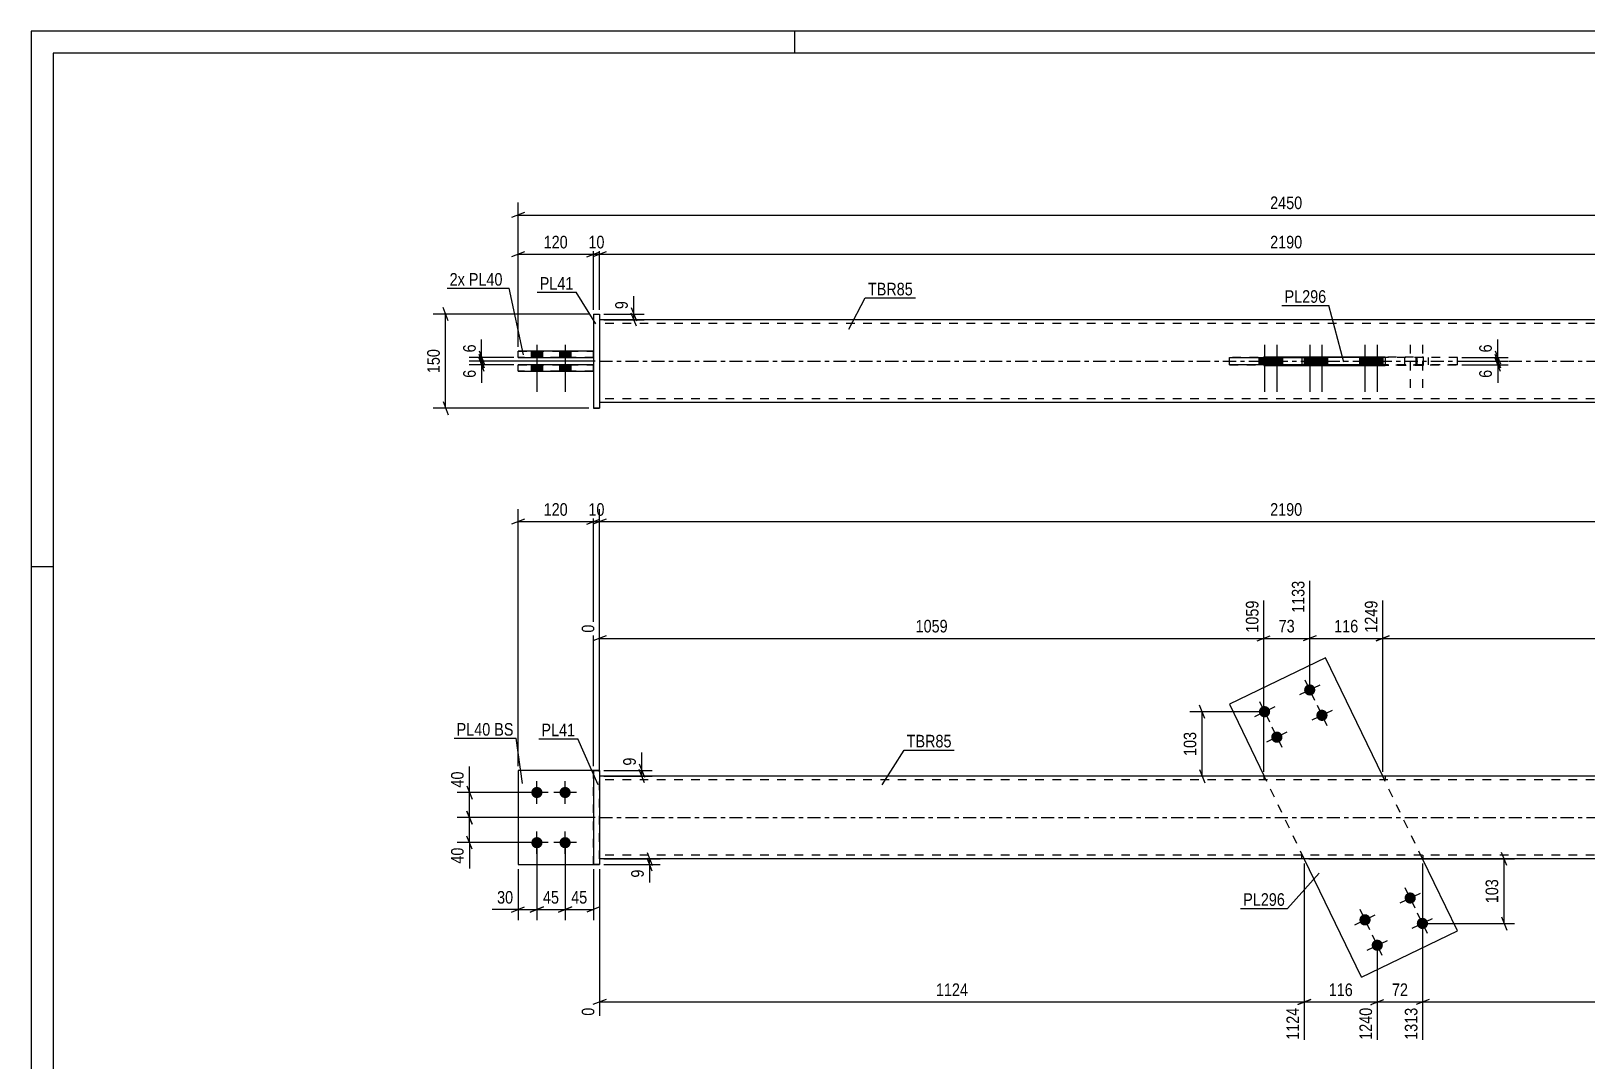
# Model space of a CAD drawing. Header units: millimetres. Extents: x 0 to 594, y 0 to 420.
# Drawn here: x 0 to 354.5, y 185.4 to 420 of the extents above; entities that cross this region are included whole.
import ezdxf

# ---------------------------------------------------------------- set-up
doc = ezdxf.new("R2010")
doc.units = ezdxf.units.MM
doc.linetypes.add('DXK_LINE_DOT2', pattern=[3.9198, 1.9599, -1.9599])
doc.linetypes.add('DXK_LINE_DOT3', pattern=[5.9187, 2.979, -0.9799, 0.9799, -0.9799])
doc.styles.add('Arial Narrow', font='ARIALN.TTF', dxfattribs={"height": 0.2})

# ---------------------------------------------------------------- blocks, each defined once
blk = doc.blocks.new('Unknown-585696634-1128')
at = {"color": 5, "linetype": 'Continuous'}
for p, q in [((594, 420), (0, 420)), ((0, 420), (0, 0)), ((174, 415), (174, 420)), ((589, 415), (5, 415)), ((5, 415), (5, 5)), ((5, 298), (0, 298))]:
    blk.add_line(p, q, dxfattribs=at)
blk = doc.blocks.new('Part-585696634-2000 - 1994')
at = {"linetype": 'Continuous'}
blk.add_hatch(color=2, dxfattribs=at).paths.add_polyline_path([(399.59, 231.42), (398.79, 232.82), (400.39, 232.82)])
at = {"color": 2, "linetype": 'Continuous'}
for p, q in [((442.45, 250.28), (129.53, 250.28)), ((442.45, 231.42), (129.53, 231.42)), ((399.59, 231.42), (398.79, 232.82)), ((398.79, 232.82), (400.39, 232.82)), ((400.39, 232.82), (399.59, 231.42))]:
    blk.add_line(p, q, dxfattribs=at)
at = {"color": 7, "linetype": 'DXK_LINE_DOT2'}
for p, q in [((129.53, 231.42), (129.53, 250.28)), ((442.45, 249.42), (129.53, 249.42)), ((280.86, 250.28), (280.86, 249.42)), ((308.53, 250.28), (308.53, 249.42)), ((442.45, 250.28), (442.45, 231.42)), ((442.45, 232.28), (129.53, 232.28)), ((289.55, 231.42), (289.55, 232.28)), ((317.22, 231.42), (317.22, 232.28))]:
    blk.add_line(p, q, dxfattribs=at)
at = {"color": 7, "linetype": 'DXK_LINE_DOT3'}
blk.add_line((129.53, 240.85), (442.45, 240.85), dxfattribs=at)
at = {"color": 2, "linetype": 'Continuous'}
blk.add_circle((399.59, 232.32), 1, dxfattribs=at)
blk = doc.blocks.new('Part-585696634-2017 - 1994')
at = {"color": 2, "linetype": 'Continuous'}
for p, q in [((128.11, 251.57), (110.96, 251.57)), ((110.96, 251.57), (110.96, 230.14)), ((110.96, 230.14), (128.11, 230.14))]:
    blk.add_line(p, q, dxfattribs=at)
at = {"color": 7, "linetype": 'DXK_LINE_DOT2'}
blk.add_line((128.11, 230.14), (128.11, 251.57), dxfattribs=at)
blk = doc.blocks.new('Part-585696634-2022 - 1994')
at = {"color": 7, "linetype": 'DXK_LINE_DOT2'}
for p, q in [((128.11, 251.57), (110.96, 251.57)), ((110.96, 251.57), (110.96, 230.14)), ((128.11, 230.14), (128.11, 251.57)), ((110.96, 230.14), (128.11, 230.14))]:
    blk.add_line(p, q, dxfattribs=at)
blk = doc.blocks.new('Part-585696634-2027 - 1994')
at = {"color": 2, "linetype": 'Continuous'}
for p, q in [((129.53, 251.57), (128.11, 251.57)), ((128.11, 251.57), (128.11, 230.14)), ((129.53, 251.57), (129.53, 251.57)), ((129.53, 251.57), (129.53, 230.14)), ((128.11, 230.14), (129.53, 230.14))]:
    blk.add_line(p, q, dxfattribs=at)
at = {"color": 7, "linetype": 'DXK_LINE_DOT2'}
for p, q in [((128.11, 251.57), (129.53, 251.57)), ((129.53, 230.14), (128.11, 230.14))]:
    blk.add_line(p, q, dxfattribs=at)
blk = doc.blocks.new('Part-585696634-2032 - 1994')
at = {"color": 2, "linetype": 'Continuous'}
for p, q in [((294.96, 277.23), (273.09, 266.67)), ((307.97, 250.28), (294.96, 277.23)), ((273.09, 266.67), (281, 250.28)), ((303.12, 204.48), (290.11, 231.42)), ((324.99, 215.04), (317.08, 231.42)), ((303.12, 204.48), (324.99, 215.04))]:
    blk.add_line(p, q, dxfattribs=at)
at = {"color": 7, "linetype": 'DXK_LINE_DOT2'}
for p, q in [((290.11, 231.42), (281, 250.28)), ((317.08, 231.42), (307.97, 250.28))]:
    blk.add_line(p, q, dxfattribs=at)
blk = doc.blocks.new('Bolt-585696634-2034 - 1994')
at = {"linetype": 'Continuous'}
for points in [[(115.25, 245.28, -1), (115.25, 247.85, -1)], [(121.68, 245.28, -1), (121.68, 247.85, -1)], [(115.25, 233.85, -1), (115.25, 236.42, -1)], [(121.68, 233.85, -1), (121.68, 236.42, -1)]]:
    blk.add_hatch(color=1, dxfattribs=at).paths.add_polyline_path(points)
at = {"color": 1, "linetype": 'Continuous'}
for p, q in [((115.25, 243.99), (115.25, 249.14)), ((121.68, 243.99), (121.68, 249.14)), ((117.82, 246.57), (112.68, 246.57)), ((124.25, 246.57), (119.11, 246.57)), ((115.25, 232.57), (115.25, 237.71)), ((121.68, 232.57), (121.68, 237.71)), ((117.82, 235.14), (112.68, 235.14)), ((124.25, 235.14), (119.11, 235.14))]:
    blk.add_line(p, q, dxfattribs=at)
blk = doc.blocks.new('Bolt-585696634-2035 - 1994')
at = {"linetype": 'Continuous'}
for points in [[(292.5, 270.49, -1), (290.19, 269.37, -1)], [(282.21, 265.52, -1), (279.89, 264.4, -1)], [(295.3, 264.7, -1), (292.98, 263.58, -1)], [(285.01, 259.73, -1), (282.69, 258.61, -1)]]:
    blk.add_hatch(color=1, dxfattribs=at).paths.add_polyline_path(points)
at = {"color": 1, "linetype": 'Continuous'}
for p, q in [((293.66, 271.05), (289.03, 268.81)), ((290.23, 272.25), (292.46, 267.61)), ((283.37, 266.08), (278.74, 263.84)), ((279.93, 267.28), (282.17, 262.64)), ((293.02, 266.46), (295.26, 261.83)), ((296.45, 265.26), (291.82, 263.02)), ((286.16, 260.29), (281.53, 258.05)), ((282.73, 261.49), (284.97, 256.86))]:
    blk.add_line(p, q, dxfattribs=at)
blk = doc.blocks.new('Bolt-585696634-2036 - 1994')
at = {"linetype": 'Continuous'}
for points in [[(313.08, 221.97, -1), (315.39, 223.09, -1)], [(302.78, 217, -1), (305.1, 218.12, -1)], [(315.87, 216.18, -1), (318.19, 217.3, -1)], [(305.58, 211.21, -1), (307.89, 212.33, -1)]]:
    blk.add_hatch(color=1, dxfattribs=at).paths.add_polyline_path(points)
at = {"color": 1, "linetype": 'Continuous'}
for p, q in [((311.92, 221.41), (316.55, 223.65)), ((315.35, 220.22), (313.11, 224.85)), ((305.06, 215.25), (302.82, 219.88)), ((301.63, 216.44), (306.26, 218.68)), ((314.71, 215.63), (319.34, 217.86)), ((318.15, 214.43), (315.91, 219.06)), ((304.42, 210.66), (309.05, 212.89)), ((307.86, 209.46), (305.62, 214.09))]:
    blk.add_line(p, q, dxfattribs=at)
blk = doc.blocks.new('Bolt-585696634-1689 - 1676')
at = {"linetype": 'Continuous'}
for points in [[(113.96, 345.69), (116.53, 345.69), (116.53, 347.11), (113.96, 347.11)], [(113.96, 345.69), (116.53, 345.69), (116.53, 347.11), (113.96, 347.11)], [(113.96, 342.54), (116.53, 342.54), (116.53, 343.97), (113.96, 343.97)], [(113.96, 342.54), (116.53, 342.54), (116.53, 343.97), (113.96, 343.97)], [(120.39, 345.69), (122.96, 345.69), (122.96, 347.11), (120.39, 347.11)], [(120.39, 345.69), (122.96, 345.69), (122.96, 347.11), (120.39, 347.11)], [(120.39, 342.54), (122.96, 342.54), (122.96, 343.97), (120.39, 343.97)], [(120.39, 342.54), (122.96, 342.54), (122.96, 343.97), (120.39, 343.97)]]:
    blk.add_hatch(color=1, dxfattribs=at).paths.add_polyline_path(points)
at = {"color": 1, "linetype": 'Continuous'}
for p, q in [((115.25, 348.54), (115.25, 337.83)), ((115.25, 348.54), (115.25, 337.83)), ((121.68, 348.54), (121.68, 337.83)), ((121.68, 348.54), (121.68, 337.83)), ((113.96, 347.11), (113.96, 345.69)), ((113.96, 347.11), (113.96, 345.69)), ((113.96, 343.97), (113.96, 342.54)), ((113.96, 343.97), (113.96, 342.54)), ((116.53, 347.11), (116.53, 345.69)), ((116.53, 347.11), (116.53, 345.69)), ((116.53, 343.97), (116.53, 342.54)), ((116.53, 343.97), (116.53, 342.54)), ((120.39, 347.11), (120.39, 345.69)), ((120.39, 347.11), (120.39, 345.69)), ((120.39, 343.97), (120.39, 342.54)), ((120.39, 343.97), (120.39, 342.54)), ((122.96, 347.11), (122.96, 345.69)), ((122.96, 347.11), (122.96, 345.69)), ((122.96, 343.97), (122.96, 342.54)), ((122.96, 343.97), (122.96, 342.54))]:
    blk.add_line(p, q, dxfattribs=at)
blk = doc.blocks.new('Part-585696634-1694 - 1676')
at = {"color": 2, "linetype": 'Continuous'}
for p, q in [((273.09, 343.97), (273.09, 345.69)), ((273.09, 345.69), (294.96, 345.69)), ((294.96, 343.97), (273.09, 343.97)), ((294.96, 343.97), (294.96, 345.69)), ((308.53, 345.69), (294.96, 345.69)), ((308.53, 343.97), (294.96, 343.97))]:
    blk.add_line(p, q, dxfattribs=at)
at = {"color": 7, "linetype": 'DXK_LINE_DOT2'}
for p, q in [((303.12, 345.69), (273.09, 345.69)), ((273.09, 343.97), (303.12, 343.97)), ((303.12, 343.97), (303.12, 345.69)), ((324.99, 345.69), (303.12, 345.69)), ((303.12, 343.97), (324.99, 343.97)), ((324.99, 345.69), (308.53, 345.69)), ((324.99, 343.97), (308.53, 343.97)), ((324.99, 343.97), (324.99, 345.69))]:
    blk.add_line(p, q, dxfattribs=at)
blk = doc.blocks.new('Part-585696634-1699 - 1676')
at = {"color": 2, "linetype": 'Continuous'}
for p, q in [((128.11, 355.54), (129.53, 355.54)), ((128.11, 355.54), (128.11, 334.11)), ((129.53, 355.54), (129.53, 355.54)), ((129.53, 355.54), (129.53, 334.11)), ((129.53, 334.11), (128.11, 334.11)), ((128.11, 334.11), (128.11, 334.11))]:
    blk.add_line(p, q, dxfattribs=at)
at = {"color": 7, "linetype": 'DXK_LINE_DOT2'}
for p, q in [((128.11, 355.54), (129.53, 355.54)), ((128.11, 334.11), (129.53, 334.11)), ((128.11, 334.11), (128.11, 334.11))]:
    blk.add_line(p, q, dxfattribs=at)
blk = doc.blocks.new('Part-585696634-1714 - 1676')
at = {"color": 2, "linetype": 'Continuous'}
for p, q in [((128.11, 347.11), (110.96, 347.11)), ((110.96, 345.69), (110.96, 347.11)), ((110.96, 345.69), (128.11, 345.69)), ((110.96, 345.69), (110.96, 345.69)), ((128.11, 345.69), (128.11, 347.11))]:
    blk.add_line(p, q, dxfattribs=at)
at = {"color": 7, "linetype": 'DXK_LINE_DOT2'}
for p, q in [((110.96, 347.11), (128.11, 347.11)), ((128.11, 345.69), (110.96, 345.69))]:
    blk.add_line(p, q, dxfattribs=at)
blk = doc.blocks.new('Part-585696634-1749 - 1676')
at = {"linetype": 'Continuous'}
blk.add_hatch(color=2, dxfattribs=at).paths.add_polyline_path([(399.59, 344.83), (398.79, 346.23), (400.39, 346.23)])
at = {"color": 2, "linetype": 'Continuous'}
for p, q in [((442.45, 354.26), (129.53, 354.26)), ((280.86, 345.69), (280.86, 345.83)), ((280.86, 345.83), (308.53, 345.83)), ((280.86, 343.97), (280.86, 343.83)), ((289.55, 345.83), (289.55, 345.69)), ((289.55, 343.83), (289.55, 343.97)), ((308.53, 345.83), (308.53, 343.83)), ((399.59, 344.83), (398.79, 346.23)), ((398.79, 346.23), (400.39, 346.23)), ((400.39, 346.23), (399.59, 344.83)), ((280.86, 343.83), (308.53, 343.83)), ((442.45, 335.4), (129.53, 335.4))]:
    blk.add_line(p, q, dxfattribs=at)
at = {"color": 7, "linetype": 'DXK_LINE_DOT2'}
for p, q in [((129.53, 354.26), (129.53, 335.4)), ((442.45, 353.4), (129.53, 353.4)), ((442.45, 335.4), (442.45, 354.26)), ((280.86, 345.83), (280.86, 343.97)), ((280.86, 345.83), (308.53, 345.83)), ((289.55, 345.83), (317.22, 345.83)), ((289.55, 345.69), (289.55, 343.97)), ((317.22, 345.83), (317.22, 343.83)), ((317.22, 343.83), (289.55, 343.83)), ((442.45, 336.26), (129.53, 336.26))]:
    blk.add_line(p, q, dxfattribs=at)
at = {"color": 7, "linetype": 'DXK_LINE_DOT3'}
blk.add_line((129.53, 344.83), (442.45, 344.83), dxfattribs=at)
at = {"color": 2, "linetype": 'Continuous'}
blk.add_circle((399.59, 345.73), 1, dxfattribs=at)
blk = doc.blocks.new('Bolt-585696634-1755 - 1676')
at = {"linetype": 'Continuous'}
for points in [[(282.34, 345.69), (279.77, 345.69), (279.77, 343.97), (282.34, 343.97)], [(285.13, 345.69), (282.56, 345.69), (282.56, 343.97), (285.13, 343.97)], [(292.63, 345.69), (290.06, 345.69), (290.06, 343.97), (292.63, 343.97)], [(295.42, 345.69), (292.85, 345.69), (292.85, 343.97), (295.42, 343.97)]]:
    blk.add_hatch(color=1, dxfattribs=at).paths.add_polyline_path(points)
at = {"color": 1, "linetype": 'Continuous'}
for p, q in [((281.05, 348.54), (281.05, 337.83)), ((283.85, 348.54), (283.85, 337.83)), ((291.34, 348.54), (291.34, 337.83)), ((294.14, 348.54), (294.14, 337.83)), ((279.77, 345.69), (279.77, 343.97)), ((282.34, 345.69), (282.34, 343.97)), ((282.56, 345.69), (282.56, 343.97)), ((285.13, 345.69), (285.13, 343.97)), ((290.06, 345.69), (290.06, 343.97)), ((292.63, 345.69), (292.63, 343.97)), ((292.85, 345.69), (292.85, 343.97)), ((295.42, 345.69), (295.42, 343.97))]:
    blk.add_line(p, q, dxfattribs=at)
blk = doc.blocks.new('Bolt-585696634-1756 - 1676')
at = {"linetype": 'Continuous'}
for points in [[(302.66, 343.97), (305.23, 343.97), (305.23, 345.69), (302.66, 345.69)], [(305.45, 343.97), (308.02, 343.97), (308.02, 345.69), (305.45, 345.69)]]:
    blk.add_hatch(color=1, dxfattribs=at).paths.add_polyline_path(points)
at = {"color": 1, "linetype": 'Continuous'}
for p, q in [((303.94, 348.54), (303.94, 337.83)), ((306.74, 348.54), (306.74, 337.83)), ((302.66, 345.69), (302.66, 343.97)), ((305.23, 345.69), (305.23, 343.97)), ((305.45, 345.69), (305.45, 343.97)), ((308.02, 345.69), (308.02, 343.97))]:
    blk.add_line(p, q, dxfattribs=at)
at = {"color": 1, "linetype": 'DXK_LINE_DOT2'}
for p, q in [((314.23, 348.54), (314.23, 337.83)), ((317.03, 348.54), (317.03, 337.83)), ((312.95, 345.69), (312.95, 343.97)), ((315.52, 345.69), (315.52, 343.97)), ((315.74, 345.69), (315.74, 343.97)), ((318.31, 345.69), (318.31, 343.97))]:
    blk.add_line(p, q, dxfattribs=at)
blk = doc.blocks.new('Part-585696634-1776 - 1676')
at = {"color": 2, "linetype": 'Continuous'}
for p, q in [((128.11, 343.97), (110.96, 343.97)), ((110.96, 342.54), (110.96, 343.97)), ((128.11, 342.54), (128.11, 343.97)), ((110.96, 342.54), (128.11, 342.54)), ((110.96, 342.54), (110.96, 342.54))]:
    blk.add_line(p, q, dxfattribs=at)
at = {"color": 7, "linetype": 'DXK_LINE_DOT2'}
for p, q in [((110.96, 343.97), (128.11, 343.97)), ((128.11, 342.54), (110.96, 342.54))]:
    blk.add_line(p, q, dxfattribs=at)
blk = doc.blocks.new('StraightDimension-585696634-2291 - 1994')
at = {"color": 7, "linetype": 'Continuous'}
for p, q in [((130.53, 231.42), (143.34, 231.42)), ((140.34, 232.92), (141.54, 229.92)), ((141.54, 228.64), (140.34, 231.64)), ((140.94, 230.14), (140.94, 231.42)), ((130.53, 230.14), (143.34, 230.14))]:
    blk.add_line(p, q, dxfattribs=at)
at = {"color": 0}
blk.add_wipeout([(140.19, 229.61), (135.99, 229.61), (135.99, 226.58), (140.19, 226.58)], dxfattribs=at)
at = {"color": 7, "linetype": 'Continuous'}
blk.add_line((140.94, 230.14), (140.94, 226.06), dxfattribs=at)
blk.add_line((140.94, 230.14), (140.94, 226.06), dxfattribs=at)
at = {"color": 3, "style": 'Arial Narrow'}
blk.add_text('9', height=2.86, rotation=90.0002, dxfattribs=at).set_placement((139.59, 227.18))
blk = doc.blocks.new('StraightDimension-585696634-2326 - 1994')
at = {"color": 7, "linetype": 'Continuous'}
for p, q in [((290.11, 230.42), (290.11, 190.23)), ((306.74, 210.77), (306.74, 190.23)), ((291.61, 199.45), (288.61, 198.25)), ((290.11, 198.85), (306.74, 198.85)), ((305.24, 198.25), (308.24, 199.45))]:
    blk.add_line(p, q, dxfattribs=at)
at = {"color": 0}
blk.add_wipeout([(301.77, 199.6), (301.77, 203.8), (295.08, 203.8), (295.08, 199.6)], dxfattribs=at)
at = {"color": 3, "style": 'Arial Narrow'}
blk.add_text('116', height=2.863, dxfattribs=at).set_placement((295.68, 200.2))
at = {"color": 0, "linetype": 'Continuous'}
blk.add_wipeout([(306.14, 198.15), (301.94, 198.15), (301.94, 189.63), (306.14, 189.63)], dxfattribs=at)
at = {"color": 3, "linetype": 'Continuous', "style": 'Arial Narrow'}
blk.add_text('1240', height=2.863, rotation=90.0002, dxfattribs=at).set_placement((305.54, 190.23))
blk = doc.blocks.new('StraightDimension-585696634-2366 - 1994')
at = {"color": 7, "linetype": 'Continuous'}
for p, q in [((115.25, 234.14), (115.25, 217.51)), ((121.68, 234.14), (121.68, 217.51)), ((113.75, 219.31), (116.75, 220.51)), ((115.25, 219.91), (121.68, 219.91)), ((123.18, 220.51), (120.18, 219.31))]:
    blk.add_line(p, q, dxfattribs=at)
at = {"color": 0}
blk.add_wipeout([(120.89, 220.66), (120.89, 224.86), (116.03, 224.86), (116.03, 220.66)], dxfattribs=at)
at = {"color": 3, "style": 'Arial Narrow'}
blk.add_text('45', height=2.863, dxfattribs=at).set_placement((116.63, 221.26))
blk = doc.blocks.new('StraightDimension-585696634-2139 - 1994')
at = {"color": 7, "linetype": 'Continuous'}
for p, q in [((267.44, 263.46), (266.24, 266.46)), ((280.05, 264.96), (263.99, 264.96)), ((266.84, 250.28), (266.84, 264.96)), ((266.24, 251.78), (267.44, 248.78)), ((306.97, 250.28), (263.99, 250.28))]:
    blk.add_line(p, q, dxfattribs=at)
at = {"color": 0}
blk.add_wipeout([(266.09, 260.96), (261.89, 260.96), (261.89, 254.28), (266.09, 254.28)], dxfattribs=at)
at = {"color": 3, "style": 'Arial Narrow'}
blk.add_text('103', height=2.863, rotation=90.0002, dxfattribs=at).set_placement((265.49, 254.88))
blk = doc.blocks.new('StraightDimension-585696634-2044 - 1994')
at = {"color": 7, "linetype": 'Continuous'}
for p, q in [((112.46, 308.86), (109.46, 307.66)), ((110.96, 252.57), (110.96, 311.11)), ((126.61, 307.66), (129.61, 308.86)), ((128.11, 252.57), (128.11, 311.11)), ((110.96, 308.26), (128.11, 308.26))]:
    blk.add_line(p, q, dxfattribs=at)
at = {"color": 0}
blk.add_wipeout([(122.88, 309.01), (122.88, 313.21), (116.19, 313.21), (116.19, 309.01)], dxfattribs=at)
at = {"color": 3, "style": 'Arial Narrow'}
blk.add_text('120', height=2.863, dxfattribs=at).set_placement((116.79, 309.61))
blk = doc.blocks.new('StraightDimension-585696634-2066 - 1994')
at = {"color": 7, "linetype": 'Continuous'}
for p, q in [((126.61, 307.66), (129.61, 308.86)), ((131.03, 308.86), (128.03, 307.66)), ((128.11, 252.57), (128.11, 311.11)), ((129.53, 252.57), (129.53, 311.11)), ((128.11, 308.26), (129.53, 308.26))]:
    blk.add_line(p, q, dxfattribs=at)
at = {"color": 0}
blk.add_wipeout([(131.25, 309.01), (131.25, 313.21), (126.39, 313.21), (126.39, 309.01)], dxfattribs=at)
at = {"color": 3, "style": 'Arial Narrow'}
blk.add_text('10', height=2.863, dxfattribs=at).set_placement((126.99, 309.61))
blk = doc.blocks.new('StraightDimension-585696634-2340 - 1994')
at = {"color": 7, "linetype": 'Continuous'}
for p, q in [((129.53, 229.14), (129.53, 195.72)), ((290.11, 230.42), (290.11, 190.23)), ((131.03, 199.45), (128.03, 198.25)), ((129.53, 198.85), (290.11, 198.85)), ((288.61, 198.25), (291.61, 199.45))]:
    blk.add_line(p, q, dxfattribs=at)
at = {"color": 0}
blk.add_wipeout([(214.08, 199.6), (214.08, 203.8), (205.57, 203.8), (205.57, 199.6)], dxfattribs=at)
at = {"color": 0, "linetype": 'Continuous'}
for points in [[(128.93, 198.15), (124.73, 198.15), (124.73, 195.12), (128.93, 195.12)], [(289.51, 198.15), (285.31, 198.15), (285.31, 189.63), (289.51, 189.63)]]:
    blk.add_wipeout(points, dxfattribs=at)
at = {"color": 3, "style": 'Arial Narrow'}
blk.add_text('1124', height=2.863, dxfattribs=at).set_placement((206.17, 200.2))
at = {"color": 3, "linetype": 'Continuous', "style": 'Arial Narrow'}
for s, height, p in [('0', 2.86, (128.33, 195.72)), ('1124', 2.863, (288.91, 190.23))]:
    blk.add_text(s, height=height, rotation=90.0002, dxfattribs=at).set_placement(p)
blk = doc.blocks.new('StraightDimension-585696634-2083 - 1994')
at = {"color": 7, "linetype": 'Continuous'}
for p, q in [((131.03, 308.86), (128.03, 307.66)), ((129.53, 252.57), (129.53, 311.11)), ((440.95, 307.66), (443.95, 308.86)), ((442.45, 252.57), (442.45, 311.11)), ((129.53, 308.26), (442.45, 308.26))]:
    blk.add_line(p, q, dxfattribs=at)
at = {"color": 0}
blk.add_wipeout([(290.25, 309.01), (290.25, 313.21), (281.73, 313.21), (281.73, 309.01)], dxfattribs=at)
at = {"color": 3, "style": 'Arial Narrow'}
blk.add_text('2190', height=2.863, dxfattribs=at).set_placement((282.33, 309.61))
blk = doc.blocks.new('StraightDimension-585696634-7082 - 1994')
at = {"color": 7, "linetype": 'Continuous'}
for p, q in [((291.34, 270.93), (291.34, 294.8)), ((307.97, 251.28), (307.97, 290.3)), ((292.84, 282.28), (289.84, 281.08)), ((291.34, 281.68), (307.97, 281.68)), ((306.47, 281.08), (309.47, 282.28))]:
    blk.add_line(p, q, dxfattribs=at)
at = {"color": 0}
blk.add_wipeout([(303, 282.43), (303, 286.63), (296.32, 286.63), (296.32, 282.43)], dxfattribs=at)
at = {"color": 0, "linetype": 'Continuous'}
blk.add_wipeout([(307.37, 290.9), (303.17, 290.9), (303.17, 282.38), (307.37, 282.38)], dxfattribs=at)
at = {"color": 3, "linetype": 'Continuous', "style": 'Arial Narrow'}
blk.add_text('1249', height=2.863, rotation=90.0002, dxfattribs=at).set_placement((306.77, 282.98))
at = {"color": 3, "style": 'Arial Narrow'}
blk.add_text('116', height=2.863, dxfattribs=at).set_placement((296.92, 283.03))
blk = doc.blocks.new('StraightDimension-585696634-2189 - 1994')
at = {"color": 7, "linetype": 'Continuous'}
for p, q in [((291.11, 231.42), (338.04, 231.42)), ((336.24, 229.92), (335.04, 232.92)), ((335.64, 216.74), (335.64, 231.42)), ((318.03, 216.74), (338.04, 216.74)), ((335.04, 218.24), (336.24, 215.24))]:
    blk.add_line(p, q, dxfattribs=at)
at = {"color": 0}
blk.add_wipeout([(334.89, 227.43), (330.69, 227.43), (330.69, 220.74), (334.89, 220.74)], dxfattribs=at)
at = {"color": 3, "style": 'Arial Narrow'}
blk.add_text('103', height=2.863, rotation=90.0002, dxfattribs=at).set_placement((334.29, 221.34))
blk = doc.blocks.new('StraightDimension-585696634-2255 - 1994')
at = {"color": 7, "linetype": 'Continuous'}
for p, q in [((99.3, 242.35), (100.5, 239.35)), ((128.53, 240.85), (97.05, 240.85)), ((99.9, 235.14), (99.9, 240.85)), ((114.25, 235.14), (97.05, 235.14)), ((100.5, 233.64), (99.3, 236.64))]:
    blk.add_line(p, q, dxfattribs=at)
at = {"color": 0}
blk.add_wipeout([(99.15, 234.61), (94.95, 234.61), (94.95, 229.76), (99.15, 229.76)], dxfattribs=at)
at = {"color": 7, "linetype": 'Continuous'}
blk.add_line((99.9, 235.14), (99.9, 229.23), dxfattribs=at)
blk.add_line((99.9, 235.14), (99.9, 229.23), dxfattribs=at)
at = {"color": 3, "style": 'Arial Narrow'}
blk.add_text('40', height=2.863, rotation=90.0002, dxfattribs=at).set_placement((98.55, 230.36))
blk = doc.blocks.new('StraightDimension-585696634-2268 - 1994')
at = {"color": 7, "linetype": 'Continuous'}
for p, q in [((114.25, 246.57), (97.05, 246.57)), ((99.3, 248.07), (100.5, 245.07)), ((99.9, 240.85), (99.9, 246.57)), ((100.5, 239.35), (99.3, 242.35)), ((128.53, 240.85), (97.05, 240.85))]:
    blk.add_line(p, q, dxfattribs=at)
at = {"color": 0}
blk.add_wipeout([(99.15, 251.95), (94.95, 251.95), (94.95, 247.09), (99.15, 247.09)], dxfattribs=at)
at = {"color": 7, "linetype": 'Continuous'}
blk.add_line((99.9, 246.57), (99.9, 252.47), dxfattribs=at)
blk.add_line((99.9, 246.57), (99.9, 252.47), dxfattribs=at)
at = {"color": 3, "style": 'Arial Narrow'}
blk.add_text('40', height=2.863, rotation=90.0002, dxfattribs=at).set_placement((98.55, 247.69))
blk = doc.blocks.new('StraightDimension-585696634-2353 - 1994')
at = {"color": 7, "linetype": 'Continuous'}
for p, q in [((121.68, 234.14), (121.68, 217.51)), ((128.11, 229.14), (128.11, 217.51)), ((120.18, 219.31), (123.18, 220.51)), ((121.68, 219.91), (128.11, 219.91)), ((129.61, 220.51), (126.61, 219.31))]:
    blk.add_line(p, q, dxfattribs=at)
at = {"color": 0}
blk.add_wipeout([(127.32, 220.66), (127.32, 224.86), (122.46, 224.86), (122.46, 220.66)], dxfattribs=at)
at = {"color": 3, "style": 'Arial Narrow'}
blk.add_text('45', height=2.863, dxfattribs=at).set_placement((123.06, 221.26))
blk = doc.blocks.new('StraightDimension-585696634-2282 - 1994')
at = {"color": 7, "linetype": 'Continuous'}
for p, q in [((138.53, 253.07), (139.73, 250.07)), ((139.73, 248.78), (138.53, 251.78)), ((130.53, 251.57), (141.53, 251.57)), ((130.53, 250.28), (141.53, 250.28)), ((139.13, 250.28), (139.13, 251.57))]:
    blk.add_line(p, q, dxfattribs=at)
at = {"color": 0}
blk.add_wipeout([(138.38, 255.12), (134.18, 255.12), (134.18, 252.09), (138.38, 252.09)], dxfattribs=at)
at = {"color": 7, "linetype": 'Continuous'}
blk.add_line((139.13, 251.57), (139.13, 255.64), dxfattribs=at)
blk.add_line((139.13, 251.57), (139.13, 255.64), dxfattribs=at)
at = {"color": 3, "style": 'Arial Narrow'}
blk.add_text('9', height=2.86, rotation=90.0002, dxfattribs=at).set_placement((137.78, 252.69))
blk = doc.blocks.new('StraightDimension-585696634-2300 - 1994')
at = {"color": 7, "linetype": 'Continuous'}
for p, q in [((317.08, 230.42), (317.08, 190.23)), ((442.45, 229.14), (442.45, 190.23)), ((318.58, 199.45), (315.58, 198.25)), ((317.08, 198.85), (442.45, 198.85)), ((440.95, 198.25), (443.95, 199.45))]:
    blk.add_line(p, q, dxfattribs=at)
at = {"color": 0}
blk.add_wipeout([(383.1, 199.6), (383.1, 203.8), (376.42, 203.8), (376.42, 199.6)], dxfattribs=at)
at = {"color": 0, "linetype": 'Continuous'}
blk.add_wipeout([(441.85, 198.15), (437.65, 198.15), (437.65, 189.63), (441.85, 189.63)], dxfattribs=at)
at = {"color": 3, "style": 'Arial Narrow'}
blk.add_text('878', height=2.863, dxfattribs=at).set_placement((377.02, 200.2))
at = {"color": 3, "linetype": 'Continuous', "style": 'Arial Narrow'}
blk.add_text('2190', height=2.863, rotation=90.0002, dxfattribs=at).set_placement((441.25, 190.23))
blk = doc.blocks.new('StraightDimension-585696634-2312 - 1994')
at = {"color": 7, "linetype": 'Continuous'}
for p, q in [((317.08, 230.42), (317.08, 190.23)), ((306.74, 210.77), (306.74, 190.23)), ((305.24, 198.25), (308.24, 199.45)), ((306.74, 198.85), (317.08, 198.85)), ((318.58, 199.45), (315.58, 198.25))]:
    blk.add_line(p, q, dxfattribs=at)
at = {"color": 0}
blk.add_wipeout([(314.34, 199.6), (314.34, 203.8), (309.48, 203.8), (309.48, 199.6)], dxfattribs=at)
at = {"color": 3, "style": 'Arial Narrow'}
blk.add_text('72', height=2.863, dxfattribs=at).set_placement((310.08, 200.2))
at = {"color": 0, "linetype": 'Continuous'}
blk.add_wipeout([(316.48, 198.15), (312.28, 198.15), (312.28, 189.63), (316.48, 189.63)], dxfattribs=at)
at = {"color": 3, "linetype": 'Continuous', "style": 'Arial Narrow'}
blk.add_text('1313', height=2.863, rotation=90.0002, dxfattribs=at).set_placement((315.88, 190.23))
blk = doc.blocks.new('StraightDimension-585696634-2373 - 1994')
at = {"color": 7, "linetype": 'Continuous'}
for p, q in [((115.25, 234.14), (115.25, 217.51)), ((110.96, 229.14), (110.96, 217.51)), ((109.46, 219.31), (112.46, 220.51)), ((110.96, 219.91), (115.25, 219.91)), ((116.75, 220.51), (113.75, 219.31))]:
    blk.add_line(p, q, dxfattribs=at)
at = {"color": 0}
blk.add_wipeout([(110.44, 220.66), (110.44, 224.86), (105.58, 224.86), (105.58, 220.66)], dxfattribs=at)
at = {"color": 7, "linetype": 'Continuous'}
blk.add_line((110.96, 219.91), (105.06, 219.91), dxfattribs=at)
blk.add_line((110.96, 219.91), (105.06, 219.91), dxfattribs=at)
at = {"color": 3, "style": 'Arial Narrow'}
blk.add_text('30', height=2.863, dxfattribs=at).set_placement((106.18, 221.26))
blk = doc.blocks.new('StraightDimension-585696634-7081 - 1994')
at = {"color": 7, "linetype": 'Continuous'}
for p, q in [((307.97, 251.28), (307.97, 290.3)), ((442.45, 252.57), (442.45, 290.3)), ((309.47, 282.28), (306.47, 281.08)), ((307.97, 281.68), (442.45, 281.68)), ((440.95, 281.08), (443.95, 282.28))]:
    blk.add_line(p, q, dxfattribs=at)
at = {"color": 0, "linetype": 'Continuous'}
blk.add_wipeout([(441.85, 290.9), (437.65, 290.9), (437.65, 282.38), (441.85, 282.38)], dxfattribs=at)
at = {"color": 0}
blk.add_wipeout([(378.55, 282.43), (378.55, 286.63), (371.87, 286.63), (371.87, 282.43)], dxfattribs=at)
at = {"color": 3, "linetype": 'Continuous', "style": 'Arial Narrow'}
blk.add_text('2190', height=2.863, rotation=90.0002, dxfattribs=at).set_placement((441.25, 282.98))
at = {"color": 3, "style": 'Arial Narrow'}
blk.add_text('941', height=2.863, dxfattribs=at).set_placement((372.47, 283.03))
blk = doc.blocks.new('StraightDimension-585696634-7083 - 1994')
at = {"color": 7, "linetype": 'Continuous'}
for p, q in [((291.34, 270.93), (291.34, 294.8)), ((280.86, 251.28), (280.86, 290.3)), ((279.36, 281.08), (282.36, 282.28)), ((280.86, 281.68), (291.34, 281.68)), ((292.84, 282.28), (289.84, 281.08))]:
    blk.add_line(p, q, dxfattribs=at)
at = {"color": 0}
blk.add_wipeout([(288.53, 282.43), (288.53, 286.63), (283.67, 286.63), (283.67, 282.43)], dxfattribs=at)
at = {"color": 0, "linetype": 'Continuous'}
blk.add_wipeout([(290.74, 295.4), (286.54, 295.4), (286.54, 286.88), (290.74, 286.88)], dxfattribs=at)
at = {"color": 3, "linetype": 'Continuous', "style": 'Arial Narrow'}
blk.add_text('1133', height=2.863, rotation=90.0002, dxfattribs=at).set_placement((290.14, 287.48))
at = {"color": 3, "style": 'Arial Narrow'}
blk.add_text('73', height=2.863, dxfattribs=at).set_placement((284.27, 283.03))
blk = doc.blocks.new('StraightDimension-585696634-7084 - 1994')
at = {"color": 7, "linetype": 'Continuous'}
for p, q in [((280.86, 251.28), (280.86, 290.3)), ((129.53, 251.28), (129.53, 284.81)), ((131.03, 282.28), (128.03, 281.08)), ((129.53, 281.68), (280.86, 281.68)), ((279.36, 281.08), (282.36, 282.28))]:
    blk.add_line(p, q, dxfattribs=at)
at = {"color": 0, "linetype": 'Continuous'}
for points in [[(280.26, 290.9), (276.06, 290.9), (276.06, 282.38), (280.26, 282.38)], [(128.93, 285.41), (124.73, 285.41), (124.73, 282.38), (128.93, 282.38)]]:
    blk.add_wipeout(points, dxfattribs=at)
at = {"color": 0}
blk.add_wipeout([(209.45, 282.43), (209.45, 286.63), (200.94, 286.63), (200.94, 282.43)], dxfattribs=at)
at = {"color": 3, "linetype": 'Continuous', "style": 'Arial Narrow'}
for s, height, p in [('1059', 2.863, (279.66, 282.98)), ('0', 2.86, (128.33, 282.98))]:
    blk.add_text(s, height=height, rotation=90.0002, dxfattribs=at).set_placement(p)
at = {"color": 3, "style": 'Arial Narrow'}
blk.add_text('1059', height=2.863, dxfattribs=at).set_placement((201.54, 283.03))
blk = doc.blocks.new('StraightDimension-585696634-1872 - 1676')
at = {"color": 7, "linetype": 'Continuous'}
for p, q in [((110.96, 348.11), (110.96, 380.96)), ((461.02, 348.11), (461.02, 380.96)), ((112.46, 378.71), (109.46, 377.51)), ((110.96, 378.11), (461.02, 378.11)), ((459.52, 377.51), (462.52, 378.71))]:
    blk.add_line(p, q, dxfattribs=at)
at = {"color": 0}
blk.add_wipeout([(290.25, 378.86), (290.25, 383.06), (281.73, 383.06), (281.73, 378.86)], dxfattribs=at)
at = {"color": 3, "style": 'Arial Narrow'}
blk.add_text('2450', height=2.863, dxfattribs=at).set_placement((282.33, 379.46))
blk = doc.blocks.new('StraightDimension-585696634-1892 - 1676')
at = {"color": 7, "linetype": 'Continuous'}
for p, q in [((127.11, 355.54), (91.61, 355.54)), ((95.06, 354.04), (93.86, 357.04)), ((94.46, 334.11), (94.46, 355.54)), ((127.11, 334.11), (91.61, 334.11)), ((93.86, 335.61), (95.06, 332.61))]:
    blk.add_line(p, q, dxfattribs=at)
at = {"color": 0}
blk.add_wipeout([(93.71, 348.17), (89.51, 348.17), (89.51, 341.49), (93.71, 341.49)], dxfattribs=at)
at = {"color": 3, "style": 'Arial Narrow'}
blk.add_text('150', height=2.863, rotation=90.0002, dxfattribs=at).set_placement((93.11, 342.09))
blk = doc.blocks.new('StraightDimension-585696634-1778 - 1676')
at = {"color": 7, "linetype": 'Continuous'}
for p, q in [((130.53, 355.54), (139.71, 355.54)), ((136.71, 357.04), (137.91, 354.04)), ((137.91, 352.76), (136.71, 355.76)), ((137.31, 354.26), (137.31, 355.54)), ((130.53, 354.26), (139.71, 354.26))]:
    blk.add_line(p, q, dxfattribs=at)
at = {"color": 0}
blk.add_wipeout([(136.56, 359.1), (132.36, 359.1), (132.36, 356.07), (136.56, 356.07)], dxfattribs=at)
at = {"color": 7, "linetype": 'Continuous'}
blk.add_line((137.31, 355.54), (137.31, 359.62), dxfattribs=at)
blk.add_line((137.31, 355.54), (137.31, 359.62), dxfattribs=at)
at = {"color": 3, "style": 'Arial Narrow'}
blk.add_text('9', height=2.86, rotation=90.0002, dxfattribs=at).set_placement((135.96, 356.67))
blk = doc.blocks.new('StraightDimension-585696634-1883 - 1676')
at = {"color": 7, "linetype": 'Continuous'}
for p, q in [((325.99, 344.83), (336.58, 344.83)), ((325.99, 343.97), (336.58, 343.97)), ((333.58, 346.33), (334.78, 343.33)), ((334.78, 342.47), (333.58, 345.47)), ((334.18, 343.97), (334.18, 344.83))]:
    blk.add_line(p, q, dxfattribs=at)
at = {"color": 0}
blk.add_wipeout([(333.43, 343.45), (329.23, 343.45), (329.23, 340.42), (333.43, 340.42)], dxfattribs=at)
at = {"color": 7, "linetype": 'Continuous'}
blk.add_line((334.18, 343.97), (334.18, 339.89), dxfattribs=at)
blk.add_line((334.18, 343.97), (334.18, 339.89), dxfattribs=at)
at = {"color": 3, "style": 'Arial Narrow'}
blk.add_text('6', height=2.86, rotation=90.0002, dxfattribs=at).set_placement((332.83, 341.02))
blk = doc.blocks.new('StraightDimension-585696634-1919 - 1676')
at = {"color": 7, "linetype": 'Continuous'}
for p, q in [((109.96, 345.69), (99.81, 345.69)), ((128.53, 344.83), (99.81, 344.83)), ((102.06, 347.19), (103.26, 344.19)), ((103.26, 343.33), (102.06, 346.33)), ((102.66, 344.83), (102.66, 345.69))]:
    blk.add_line(p, q, dxfattribs=at)
at = {"color": 0}
blk.add_wipeout([(101.91, 349.24), (97.71, 349.24), (97.71, 346.21), (101.91, 346.21)], dxfattribs=at)
at = {"color": 7, "linetype": 'Continuous'}
blk.add_line((102.66, 345.69), (102.66, 349.76), dxfattribs=at)
blk.add_line((102.66, 345.69), (102.66, 349.76), dxfattribs=at)
at = {"color": 3, "style": 'Arial Narrow'}
blk.add_text('6', height=2.86, rotation=90.0002, dxfattribs=at).set_placement((101.31, 346.81))
blk = doc.blocks.new('StraightDimension-585696634-1841 - 1676')
at = {"color": 7, "linetype": 'Continuous'}
for p, q in [((131.03, 369.76), (128.03, 368.56)), ((129.53, 356.54), (129.53, 372.01)), ((129.53, 369.16), (442.45, 369.16)), ((440.95, 368.56), (443.95, 369.76)), ((442.45, 356.54), (442.45, 372.01))]:
    blk.add_line(p, q, dxfattribs=at)
at = {"color": 0}
blk.add_wipeout([(290.25, 369.91), (290.25, 374.11), (281.73, 374.11), (281.73, 369.91)], dxfattribs=at)
at = {"color": 3, "style": 'Arial Narrow'}
blk.add_text('2190', height=2.863, dxfattribs=at).set_placement((282.33, 370.51))
blk = doc.blocks.new('StraightDimension-585696634-1851 - 1676')
at = {"color": 7, "linetype": 'Continuous'}
for p, q in [((112.46, 369.76), (109.46, 368.56)), ((110.96, 348.11), (110.96, 372.01)), ((110.96, 369.16), (128.11, 369.16)), ((126.61, 368.56), (129.61, 369.76)), ((128.11, 356.54), (128.11, 372.01))]:
    blk.add_line(p, q, dxfattribs=at)
at = {"color": 0}
blk.add_wipeout([(122.88, 369.91), (122.88, 374.11), (116.19, 374.11), (116.19, 369.91)], dxfattribs=at)
at = {"color": 3, "style": 'Arial Narrow'}
blk.add_text('120', height=2.863, dxfattribs=at).set_placement((116.79, 370.51))
blk = doc.blocks.new('StraightDimension-585696634-1861 - 1676')
at = {"color": 7, "linetype": 'Continuous'}
for p, q in [((126.61, 368.56), (129.61, 369.76)), ((131.03, 369.76), (128.03, 368.56)), ((128.11, 356.54), (128.11, 372.01)), ((128.11, 369.16), (129.53, 369.16)), ((129.53, 356.54), (129.53, 372.01))]:
    blk.add_line(p, q, dxfattribs=at)
at = {"color": 0}
blk.add_wipeout([(131.25, 369.91), (131.25, 374.11), (126.39, 374.11), (126.39, 369.91)], dxfattribs=at)
at = {"color": 3, "style": 'Arial Narrow'}
blk.add_text('10', height=2.863, dxfattribs=at).set_placement((126.99, 370.51))
blk = doc.blocks.new('StraightDimension-585696634-1887 - 1676')
at = {"color": 7, "linetype": 'Continuous'}
for p, q in [((325.99, 345.69), (336.58, 345.69)), ((325.99, 344.83), (336.58, 344.83)), ((333.58, 347.19), (334.78, 344.19)), ((334.78, 343.33), (333.58, 346.33)), ((334.18, 344.83), (334.18, 345.69))]:
    blk.add_line(p, q, dxfattribs=at)
at = {"color": 0}
blk.add_wipeout([(333.43, 349.24), (329.23, 349.24), (329.23, 346.21), (333.43, 346.21)], dxfattribs=at)
at = {"color": 7, "linetype": 'Continuous'}
blk.add_line((334.18, 345.69), (334.18, 349.76), dxfattribs=at)
blk.add_line((334.18, 345.69), (334.18, 349.76), dxfattribs=at)
at = {"color": 3, "style": 'Arial Narrow'}
blk.add_text('6', height=2.86, rotation=90.0002, dxfattribs=at).set_placement((332.83, 346.81))
blk = doc.blocks.new('StraightDimension-585696634-1903 - 1676')
at = {"color": 7, "linetype": 'Continuous'}
for p, q in [((128.53, 344.83), (99.81, 344.83)), ((109.96, 343.97), (99.81, 343.97)), ((102.06, 346.33), (103.26, 343.33)), ((103.26, 342.47), (102.06, 345.47)), ((102.66, 343.97), (102.66, 344.83))]:
    blk.add_line(p, q, dxfattribs=at)
at = {"color": 0}
blk.add_wipeout([(101.91, 343.45), (97.71, 343.45), (97.71, 340.42), (101.91, 340.42)], dxfattribs=at)
at = {"color": 7, "linetype": 'Continuous'}
blk.add_line((102.66, 343.97), (102.66, 339.89), dxfattribs=at)
blk.add_line((102.66, 343.97), (102.66, 339.89), dxfattribs=at)
at = {"color": 3, "style": 'Arial Narrow'}
blk.add_text('6', height=2.86, rotation=90.0002, dxfattribs=at).set_placement((101.31, 341.02))
blk = doc.blocks.new('Mark-585696634-1996 - 1994')
at = {"color": 0}
blk.add_wipeout([(209.74, 256.84), (209.74, 259.84), (199.51, 259.84), (199.51, 256.84)], dxfattribs=at)
blk.add_wipeout([(209.74, 256.84), (209.74, 259.84), (199.51, 259.84), (199.51, 256.84)], dxfattribs=at)
at = {"color": 30, "linetype": 'Continuous'}
for p, q in [((193.92, 248.34), (198.91, 256.24)), ((198.91, 256.24), (210.34, 256.24))]:
    blk.add_line(p, q, dxfattribs=at)
at = {"color": 3, "style": 'Arial Narrow'}
blk.add_text('TBR85', height=2.863, dxfattribs=at).set_placement((199.51, 256.84))
blk = doc.blocks.new('MarkSet-585696634-2462 - 1994')
at = {"color": 0}
blk.add_wipeout([(104.63, 259.52), (104.63, 262.52), (96.96, 262.52), (96.96, 259.52)], dxfattribs=at)
blk.add_wipeout([(104.63, 259.52), (104.63, 262.52), (96.96, 262.52), (96.96, 259.52)], dxfattribs=at)
blk.add_wipeout([(109.92, 259.52), (109.92, 262.52), (105.53, 262.52), (105.53, 259.52)], dxfattribs=at)
blk.add_wipeout([(109.92, 259.52), (109.92, 262.52), (105.53, 262.52), (105.53, 259.52)], dxfattribs=at)
at = {"color": 30, "linetype": 'Continuous'}
for p in [(96.36, 258.92), (111.97, 248.64)]:
    blk.add_line(p, (110.52, 258.92), dxfattribs=at)
at = {"color": 3, "style": 'Arial Narrow'}
for s, p in [('PL40', (96.96, 259.52)), ('BS', (105.53, 259.52))]:
    blk.add_text(s, height=2.863, dxfattribs=at).set_placement(p)
blk = doc.blocks.new('Mark-585696634-2023 - 1994')
at = {"color": 0}
blk.add_wipeout([(123.95, 259.39), (123.95, 262.39), (116.28, 262.39), (116.28, 259.39)], dxfattribs=at)
blk.add_wipeout([(123.95, 259.39), (123.95, 262.39), (116.28, 262.39), (116.28, 259.39)], dxfattribs=at)
at = {"color": 30, "linetype": 'Continuous'}
for p in [(115.68, 258.79), (129.18, 248.35)]:
    blk.add_line(p, (124.55, 258.79), dxfattribs=at)
at = {"color": 3, "style": 'Arial Narrow'}
blk.add_text('PL41', height=2.863, dxfattribs=at).set_placement((116.28, 259.39))
blk = doc.blocks.new('Mark-585696634-2028 - 1994')
at = {"color": 0}
blk.add_wipeout([(285.69, 220.75), (285.69, 223.75), (276.19, 223.75), (276.19, 220.75)], dxfattribs=at)
blk.add_wipeout([(285.69, 220.75), (285.69, 223.75), (276.19, 223.75), (276.19, 220.75)], dxfattribs=at)
at = {"color": 30, "linetype": 'Continuous'}
for p in [(293.49, 228.2), (275.59, 220.15)]:
    blk.add_line(p, (286.29, 220.15), dxfattribs=at)
at = {"color": 3, "style": 'Arial Narrow'}
blk.add_text('PL296', height=2.863, dxfattribs=at).set_placement((276.19, 220.75))
blk = doc.blocks.new('Mark-585696634-1690 - 1676')
at = {"color": 0}
blk.add_wipeout([(295.11, 358.12), (295.11, 361.12), (285.61, 361.12), (285.61, 358.12)], dxfattribs=at)
blk.add_wipeout([(295.11, 358.12), (295.11, 361.12), (285.61, 361.12), (285.61, 358.12)], dxfattribs=at)
at = {"color": 30, "linetype": 'Continuous'}
for p in [(285.01, 357.52), (299.1, 344.59)]:
    blk.add_line(p, (295.71, 357.52), dxfattribs=at)
at = {"color": 3, "style": 'Arial Narrow'}
blk.add_text('PL296', height=2.863, dxfattribs=at).set_placement((285.61, 358.12))
blk = doc.blocks.new('Mark-585696634-1695 - 1676')
at = {"color": 0}
blk.add_wipeout([(123.56, 361.1), (123.56, 364.1), (115.89, 364.1), (115.89, 361.1)], dxfattribs=at)
blk.add_wipeout([(123.56, 361.1), (123.56, 364.1), (115.89, 364.1), (115.89, 361.1)], dxfattribs=at)
at = {"color": 30, "linetype": 'Continuous'}
for p in [(115.29, 360.5), (128.65, 353.36)]:
    blk.add_line(p, (124.16, 360.5), dxfattribs=at)
at = {"color": 3, "style": 'Arial Narrow'}
blk.add_text('PL41', height=2.863, dxfattribs=at).set_placement((115.89, 361.1))
blk = doc.blocks.new('MarkSet-585696634-1957 - 1676')
at = {"color": 0}
blk.add_wipeout([(98.84, 362.02), (98.84, 365.02), (95.37, 365.02), (95.37, 362.02)], dxfattribs=at)
blk.add_wipeout([(98.84, 362.02), (98.84, 365.02), (95.37, 365.02), (95.37, 362.02)], dxfattribs=at)
blk.add_wipeout([(107.42, 362.02), (107.42, 365.02), (99.74, 365.02), (99.74, 362.02)], dxfattribs=at)
blk.add_wipeout([(107.42, 362.02), (107.42, 365.02), (99.74, 365.02), (99.74, 362.02)], dxfattribs=at)
at = {"color": 30, "linetype": 'Continuous'}
for p in [(94.77, 361.42), (112.17, 346.23)]:
    blk.add_line(p, (108.92, 361.42), dxfattribs=at)
at = {"color": 3, "style": 'Arial Narrow'}
for s, p in [('2x', (95.37, 362.02)), ('PL40', (99.74, 362.02))]:
    blk.add_text(s, height=2.863, dxfattribs=at).set_placement(p)
blk = doc.blocks.new('Mark-585696634-1745 - 1676')
at = {"color": 0}
blk.add_wipeout([(200.91, 359.81), (200.91, 362.81), (190.68, 362.81), (190.68, 359.81)], dxfattribs=at)
blk.add_wipeout([(200.91, 359.81), (200.91, 362.81), (190.68, 362.81), (190.68, 359.81)], dxfattribs=at)
at = {"color": 30, "linetype": 'Continuous'}
for p, q in [((186.34, 352.13), (190.08, 359.21)), ((190.08, 359.21), (201.51, 359.21))]:
    blk.add_line(p, q, dxfattribs=at)
at = {"color": 3, "style": 'Arial Narrow'}
blk.add_text('TBR85', height=2.863, dxfattribs=at).set_placement((190.68, 359.81))

msp = doc.modelspace()

# ---------------------------------------------------------------- block references
for name in ['Unknown-585696634-1128', 'Part-585696634-1699 - 1676', 'Part-585696634-1749 - 1676', 'Bolt-585696634-1689 - 1676', 'Bolt-585696634-1755 - 1676', 'Bolt-585696634-1756 - 1676', 'Part-585696634-1714 - 1676', 'Part-585696634-1776 - 1676', 'Part-585696634-1694 - 1676', 'Part-585696634-2032 - 1994', 'Bolt-585696634-2035 - 1994', 'Part-585696634-2017 - 1994', 'Part-585696634-2022 - 1994', 'Bolt-585696634-2034 - 1994', 'Part-585696634-2027 - 1994', 'Part-585696634-2000 - 1994', 'Bolt-585696634-2036 - 1994']:
    msp.add_blockref(name, (0, 0))

# ---------------------------------------------------------------- next in the draw order: block references
for name in ['StraightDimension-585696634-1872 - 1676', 'StraightDimension-585696634-1883 - 1676', 'StraightDimension-585696634-2044 - 1994', 'StraightDimension-585696634-2139 - 1994', 'StraightDimension-585696634-2366 - 1994', 'StraightDimension-585696634-2291 - 1994', 'StraightDimension-585696634-2326 - 1994']:
    msp.add_blockref(name, (0, 0))

# ---------------------------------------------------------------- next in the draw order: block references
for name in ['StraightDimension-585696634-1778 - 1676', 'StraightDimension-585696634-1892 - 1676', 'StraightDimension-585696634-1887 - 1676', 'StraightDimension-585696634-2066 - 1994', 'StraightDimension-585696634-2340 - 1994']:
    msp.add_blockref(name, (0, 0))

# ---------------------------------------------------------------- next in the draw order: block references
for name in ['StraightDimension-585696634-1841 - 1676', 'StraightDimension-585696634-1919 - 1676', 'StraightDimension-585696634-2083 - 1994', 'StraightDimension-585696634-2255 - 1994', 'StraightDimension-585696634-2189 - 1994']:
    msp.add_blockref(name, (0, 0))

# ---------------------------------------------------------------- next in the draw order: block references
for name in ['StraightDimension-585696634-1851 - 1676', 'Mark-585696634-1745 - 1676', 'Mark-585696634-1690 - 1676', 'StraightDimension-585696634-1903 - 1676', 'StraightDimension-585696634-7082 - 1994', 'StraightDimension-585696634-2282 - 1994', 'StraightDimension-585696634-2268 - 1994', 'StraightDimension-585696634-2373 - 1994', 'StraightDimension-585696634-2353 - 1994', 'Mark-585696634-2028 - 1994', 'StraightDimension-585696634-2300 - 1994']:
    msp.add_blockref(name, (0, 0))

# ---------------------------------------------------------------- next in the draw order: block references
for name in ['StraightDimension-585696634-1861 - 1676', 'MarkSet-585696634-1957 - 1676', 'StraightDimension-585696634-7083 - 1994', 'StraightDimension-585696634-7081 - 1994', 'MarkSet-585696634-2462 - 1994', 'StraightDimension-585696634-2312 - 1994']:
    msp.add_blockref(name, (0, 0))

# ---------------------------------------------------------------- next in the draw order: block references
for name in ['Mark-585696634-1695 - 1676', 'StraightDimension-585696634-7084 - 1994']:
    msp.add_blockref(name, (0, 0))

# ---------------------------------------------------------------- next in the draw order: block references
for name in ['Mark-585696634-2023 - 1994', 'Mark-585696634-1996 - 1994']:
    msp.add_blockref(name, (0, 0))

doc.saveas('drawing.dxf')
